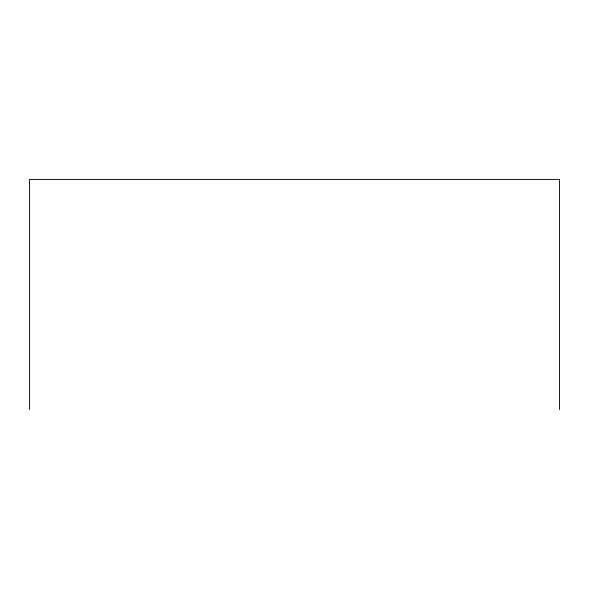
<?xml version="1.0" encoding="UTF-8"?>
<svg xmlns="http://www.w3.org/2000/svg" width="589" height="589" viewBox="0 0 589 589"><rect width="100%" height="100%" fill="white"/><g stroke="black" fill="none" stroke-linecap="round" stroke-linejoin="round"><path stroke-width="0.88" d="M559.55 409.598L559.55 179.402L29.45 179.402L29.45 409.598"/></g></svg>
